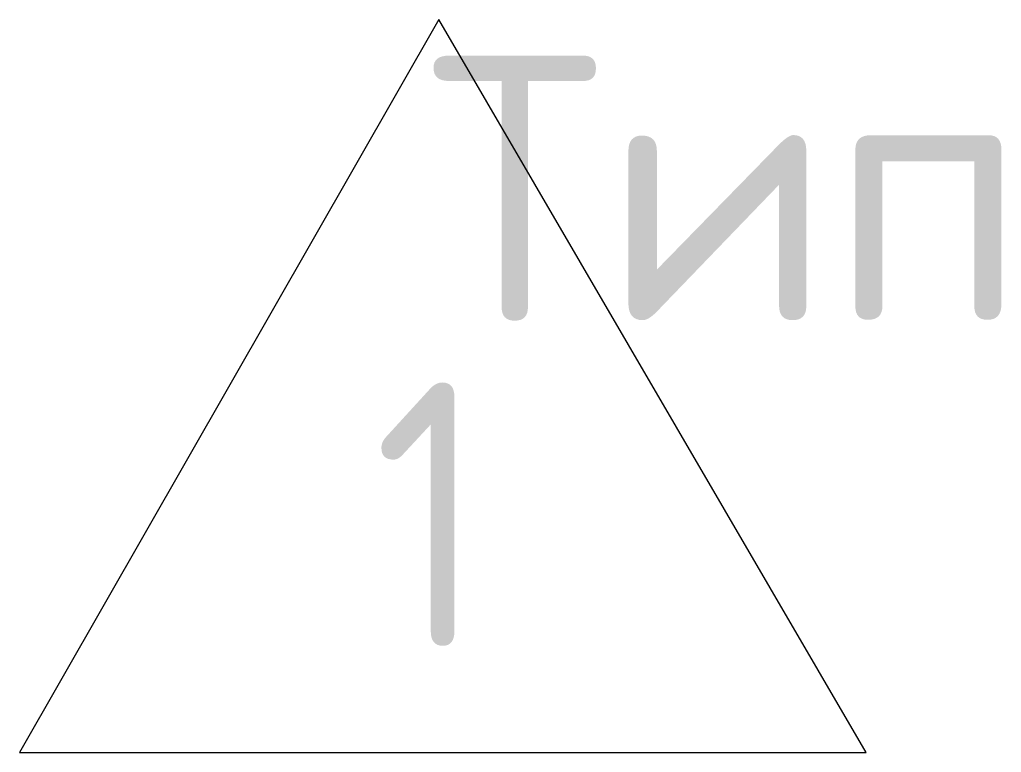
# Model space of a CAD drawing. Header units: millimetres. Extents: x -60946 to 138510, y -262288 to 24501.
# Drawn here: x 48027 to 48956, y -245422 to -244729 of the extents above; entities that cross this region are included whole.
import ezdxf

# ---------------------------------------------------------------- set-up
doc = ezdxf.new("R2010")
doc.units = ezdxf.units.MM
doc.layers.add('2)Тип-3', color=7, linetype='Continuous', lineweight=60)
doc.layers.add('Марки помещений', color=7, linetype='Continuous', lineweight=20)
doc.styles.add('GOST Common_2', font='', dxfattribs={"width": 0.9, "height": 250})
doc.styles.add('GOST Common_4', font='', dxfattribs={"height": 250})
doc.styles.get('GOST Common_2').set_extended_font_data('GOST Common')
doc.styles.get('GOST Common_4').set_extended_font_data('GOST Common')

# ---------------------------------------------------------------- blocks, each defined once
blk = doc.blocks.new('ADSK_Марка_Помещение_ТипПола_ГОСТ21-501-2011 - Отделка пола-1456712-Маркировочный 5-й')
at = {"layer": 'Марки помещений'}
for p, q in [((0, 6.9337), (-3.9649, 0)), ((4.0415, 0), (0, 6.9337)), ((-3.9649, 0), (4.0415, 0))]:
    blk.add_line(p, q, dxfattribs=at)

msp = doc.modelspace()

# ---------------------------------------------------------------- block references
at = {"layer": 'Марки помещений', "xscale": 99.99999999999993, "yscale": 99.99999999999993, "zscale": 99.99999999999993}
msp.add_blockref('ADSK_Марка_Помещение_ТипПола_ГОСТ21-501-2011 - Отделка пола-1456712-Маркировочный 5-й', (48423.3378, -245422.2283), dxfattribs=at)

# ---------------------------------------------------------------- texts
at = {"layer": '2)Тип-3', "color": 116, "lineweight": 30, "true_color": 0x008040, "insert": (48410.6842, -244763.7344), "char_height": 250, "width": 673.4175, "attachment_point": 1, "style": 'GOST Common_4'}
msp.add_mtext('Тип', dxfattribs=at)
at = {"layer": 'Марки помещений', "lineweight": 9, "insert": (48361.4055, -245072.2191), "char_height": 250, "width": 137.088562, "attachment_point": 1, "style": 'GOST Common_2'}
msp.add_mtext('\\fGOST Common|b0|i0|c204|p34|;\\W.9;1', dxfattribs=at)

doc.saveas('drawing.dxf')
